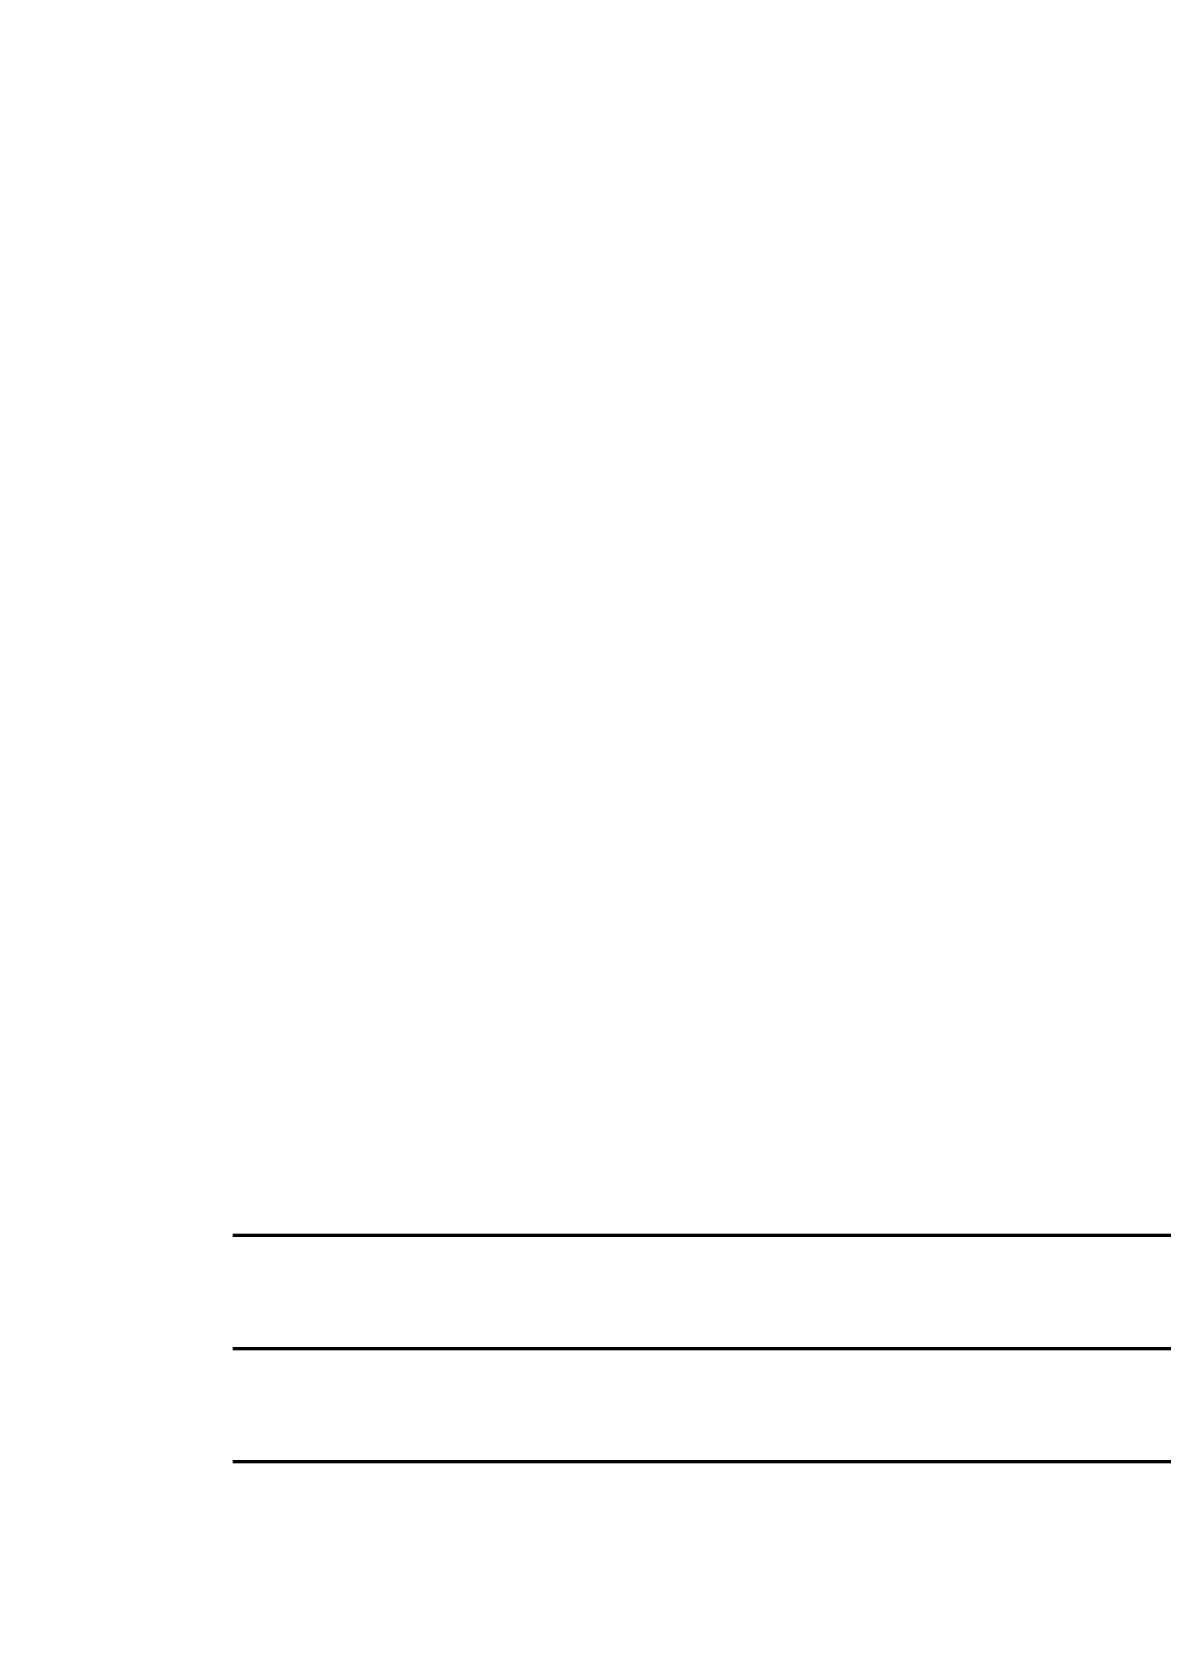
# Model space of a CAD drawing. Header units: millimetres. Extents: x 0 to 840, y 0 to 594.
# Drawn here: x 0 to 112.4, y 0 to 158.4 of the extents above; entities that cross this region are included whole.
import ezdxf

# ---------------------------------------------------------------- set-up
doc = ezdxf.new("R2010")
doc.units = ezdxf.units.MM
doc.linetypes.add('K5LT_BASIC', pattern=[0])
doc.layers.add('Системный слой', color=7, linetype='Continuous')

msp = doc.modelspace()

# ---------------------------------------------------------------- linework, layer by layer
at = {"layer": 'Системный слой', "color": 5, "linetype": 'K5LT_BASIC', "lineweight": 60, "true_color": 0x0000ff}
for p, q in [((184.775, 38.75), (20, 38.75)), ((20, 27.5), (184.775, 27.5)), ((184.775, 16.25), (20, 16.25))]:
    msp.add_line(p, q, dxfattribs=at)

doc.saveas('drawing.dxf')
